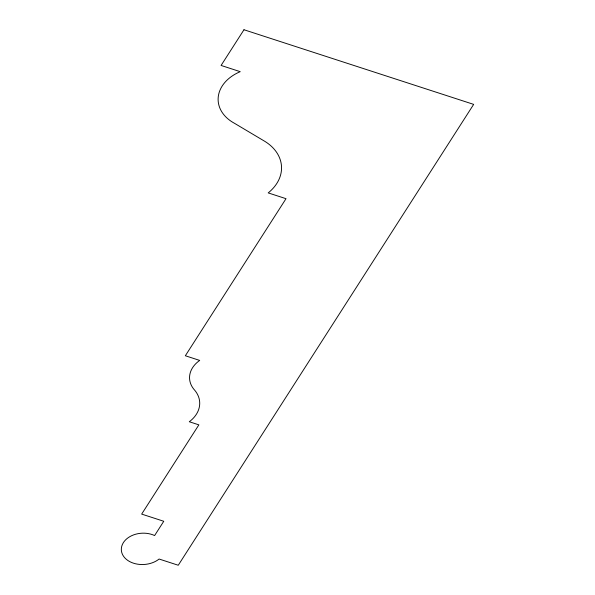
<?xml version="1.0" encoding="UTF-8"?>
<svg xmlns="http://www.w3.org/2000/svg" width="595" height="595" viewBox="0 0 595 595"><rect width="100%" height="100%" fill="white"/><g stroke="black" fill="none" stroke-linecap="round" stroke-linejoin="round"><path stroke-width="0.89" d="M243.972 29.75L221.087 65.45L240.231 71.668A41.955 30.732 -3.2 0 0 234.527 123.321L263.726 140.695A48.916 35.834 -3.2 0 1 268.196 192.899L286.017 198.685L185.343 355.758L199.697 360.421A31.52 23.093 -3.2 0 0 194.736 390.253A34.763 25.466 -3.2 0 1 189.299 421.743L198.871 424.852L141.669 514.095L163.766 521.272L154.611 535.552A21.353 15.641 -3.2 0 0 124.177 541.487A21.353 15.641 -3.2 0 0 133.354 563.153A22.179 16.251 -3.2 0 0 159.118 559.032L178.262 565.25L473.665 104.378L243.972 29.75"/></g></svg>
